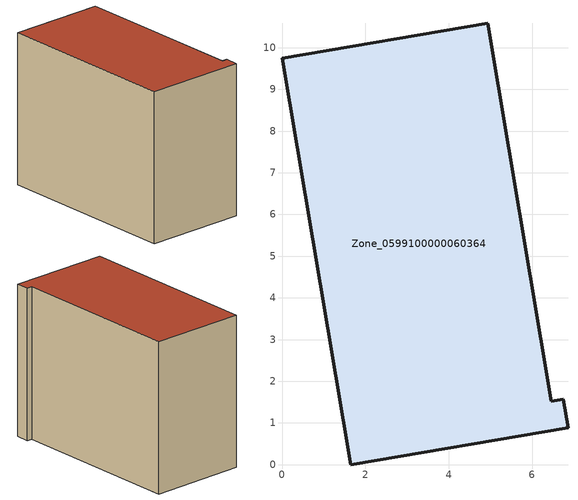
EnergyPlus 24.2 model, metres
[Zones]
Zone_0599100000060364
 floor ground (C_G): 1.65,0 0,9.75 4.93,10.58 6.46,1.52 6.75,1.57 6.86,0.88 z0
 wall outside (C_F): 1.65,0 6.86,0.88 6.75,1.57 6.46,1.52 4.93,10.58 0,9.75 1.65,0 z0:7.93
 roof outside (C_R): 0,9.75 1.65,0 6.86,0.88 6.75,1.57 6.46,1.52 4.93,10.58 z7.93
[BUILDING]
Pand.0599100000060364: North Axis=0; Terrain=City; Loads Convergence Tolerance Value=0.04; Temperature Convergence Tolerance Value=0.4; Solar Distribution=FullExterior; Maximum Number of Warmup Days=25; Minimum Number of Warmup Days=1
[Site:Location]
Rotterdam.The.Hague.AP_ZH_NLD Design_Conditions: Latitude=51.96; Longitude=4.45; Time Zone=1; Elevation=-4.5
[SITE:GROUNDTEMPERATURE:BUILDINGSURFACE]
18, 18, 18, 18, 18, 18, 18, 18, 18, 18, 18, 18
[MATERIAL] Thermal Absorptance=0.9; Solar Absorptance=0.7; Visible Absorptance=0.7
Name | Roughness | Thickness | Conductivity | Density | Specific Heat
G.TI.1992-2005 | MediumSmooth | 0.15 | 0.06 | 540 | 1210
F.TI.1992-2005 | Rough | 0.3 | 0.12 | 1920 | 840
R.TI.1992-2005 | MediumRough | 0.2 | 0.08 | 1500 | 1000
[CONSTRUCTION]
C_G: G.TI.1992-2005
C_F: F.TI.1992-2005
C_R: R.TI.1992-2005
[ZONE]
Zone_0599100000060364: Type=1; Multiplier=1; Ceiling Height=Autocalculate; Volume=Autocalculate; Floor Area=autocalculate; Part of Total Floor Area=Yes
[ZONEINFILTRATION:DESIGNFLOWRATE]
Infil_Zone_0599100000060364: Zone or ZoneList or Space or SpaceList=Zone_0599100000060364; Schedule=AlwaysOn; Design Flow Rate Calculation Method=Flow/Area; Flow Rate per Floor Area=0.0015; Constant Term Coefficient=1; Temperature Term Coefficient=0; Velocity Term Coefficient=0; Velocity Squared Term Coefficient=0
[HVACTEMPLATE:ZONE:IDEALLOADSAIRSYSTEM]
Zone_0599100000060364: Maximum Heating Supply Air Temperature=50; Minimum Cooling Supply Air Temperature=13; Maximum Heating Supply Air Humidity Ratio=0.0156; Minimum Cooling Supply Air Humidity Ratio=0.0077; Heating Limit=NoLimit; Cooling Limit=NoLimit; Dehumidification Control Type=ConstantSensibleHeatRatio; Cooling Sensible Heat Ratio=0.7; Dehumidification Setpoint=60; Humidification Control Type=None; Humidification Setpoint=30; Outdoor Air Method=None; Outdoor Air Flow Rate per Person=0.00944; Outdoor Air Flow Rate per Zone Floor Area=0; Outdoor Air Flow Rate per Zone=0; Demand Controlled Ventilation Type=None; Outdoor Air Economizer Type=NoEconomizer; Heat Recovery Type=None; Sensible Heat Recovery Effectiveness=0.7; Latent Heat Recovery Effectiveness=0.65
[ZONECONTROL:THERMOSTAT]
ThermostatControl_Zone_0599100000060364: Zone or ZoneList=Zone_0599100000060364; Control Type Schedule=DualSetpointControlType; Control 1=Thermostat_Zone_0599100000060364; Temperature Difference Between Cutout And Setpoint=0
[THERMOSTATSETPOINT:DUALSETPOINT]
Thermostat_Zone_0599100000060364: Heating Setpoint Temperature Schedule=HeatingSetpoint_Zone_0599100000060364; Cooling Setpoint Temperature Schedule=CoolingSetpoint_Zone_0599100000060364
[SCHEDULE:COMPACT]
HeatingSetpoint_Zone_0599100000060364: Through: 12/31, For: AllDays, Until: 24:00, 21
CoolingSetpoint_Zone_0599100000060364: Through: 12/31, For: AllDays, Until: 24:00, 24
DualSetpointControlType: Through: 12/31, For: AllDays, Until: 24:00, 4
AlwaysOn: Through: 12/31, For: AllDays, Until: 24:00, 1
